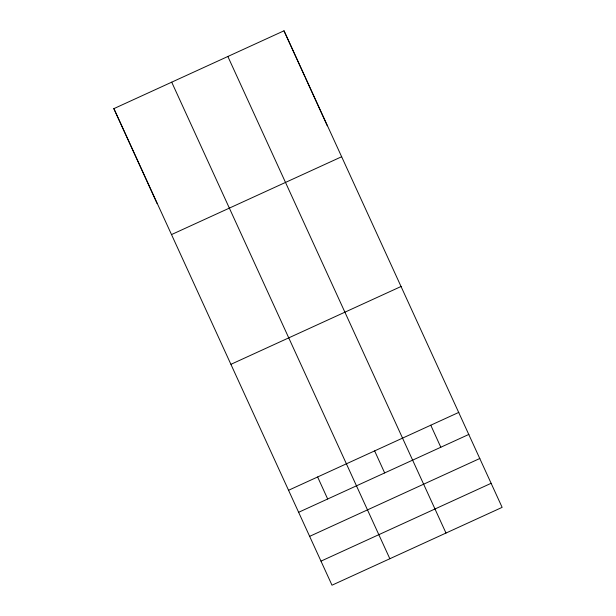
<?xml version="1.0" encoding="UTF-8"?>
<svg xmlns="http://www.w3.org/2000/svg" width="616" height="616" viewBox="0 0 616 616"><rect width="100%" height="100%" fill="white"/><g stroke="black" fill="none" stroke-linecap="round" stroke-linejoin="round"><path stroke-width="0.92" d="M113.868 108.639L283.999 30.8L502.132 507.361L332.001 585.2L113.868 108.639L157.157 203.634M171.564 234.557L341.695 156.718M231.008 364.287L401.147 286.448M288.712 490.205L458.843 412.366M298.752 512.235L468.884 434.403M309.725 536.313L479.856 458.473M321.028 561.122L491.16 483.283M227.858 56.487L445.992 533.048M171.71 82.174L389.843 558.735M283.999 30.8L305.012 76.908M305.39 77.739L327.288 125.795M430.769 425.209L440.81 447.239M374.628 450.897L384.669 472.926M317.633 476.977L327.673 499.006"/></g></svg>
